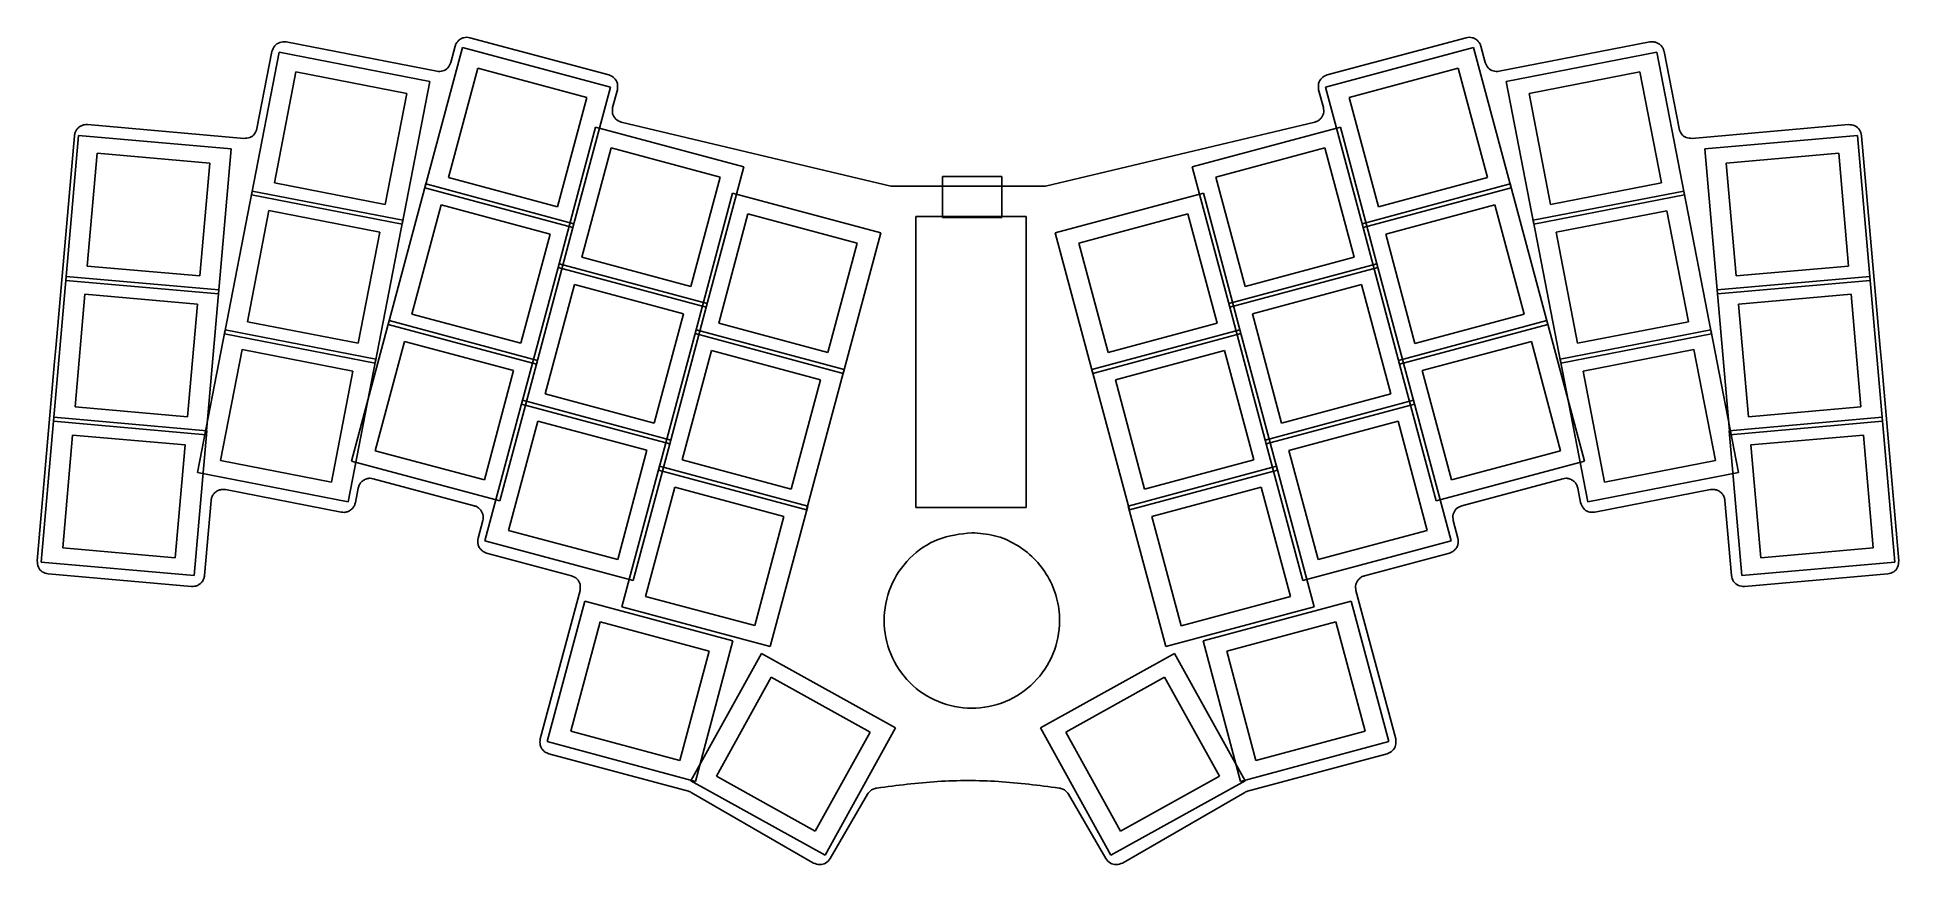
# Model space of a CAD drawing. Extents: x 1.6 to 24.7, y 2.2 to 12.4.
import ezdxf

# ---------------------------------------------------------------- set-up
doc = ezdxf.new("R2010")
doc.units = 0
doc.layers.get('0').update_dxf_attribs({"linetype": 'CONTINUOUS'})

msp = doc.modelspace()

# ---------------------------------------------------------------- linework, layer by layer
at = {"color": 7}
for p, q in [((4.27818, 10.45218), (4.62164, 12.21911)), ((4.34617, 11.27362), (4.53139, 12.22647)), ((4.62164, 12.21911), (6.48673, 11.85657)), ((4.70725, 12.34509), (6.57273, 11.98248)), ((6.42382, 10.53987), (6.8897, 12.27854)), ((6.80018, 12.29217), (6.74625, 12.0909)), ((6.8897, 12.27854), (8.72496, 11.78678)), ((8.70324, 11.93754), (6.98389, 12.39824)), ((17.57833, 11.78678), (19.41359, 12.27854)), ((19.3194, 12.39824), (17.60005, 11.93754)), ((19.41359, 12.27854), (19.87947, 10.53987)), ((19.55705, 12.0909), (19.50311, 12.29217)), ((19.73056, 11.98248), (21.59604, 12.34509)), ((19.81656, 11.85657), (21.68165, 12.21911)), ((21.68165, 12.21911), (22.02511, 10.45218)), ((21.7719, 12.22647), (21.95712, 11.27362)), ((6.71733, 10.66932), (7.07967, 12.02161)), ((7.07967, 12.02161), (8.431, 11.65953)), ((17.87132, 11.65927), (19.22265, 12.02135)), ((19.22265, 12.02135), (19.585, 10.66906)), ((4.56194, 10.60179), (4.82908, 11.97606)), ((4.82908, 11.97606), (6.20237, 11.70912)), ((6.48673, 11.85657), (6.14328, 10.08964)), ((8.72496, 11.78678), (8.25908, 10.04811)), ((18.04421, 10.04811), (17.57833, 11.78678)), ((20.16001, 10.08964), (19.81656, 11.85657)), ((20.09994, 11.70893), (21.47323, 11.97587)), ((21.47323, 11.97587), (21.74037, 10.60159)), ((6.20237, 11.70912), (5.93524, 10.33484)), ((8.431, 11.65953), (8.06866, 10.30723)), ((8.75107, 11.5365), (8.8093, 11.75383)), ((17.49399, 11.75383), (17.55222, 11.5365)), ((18.23367, 10.30697), (17.87132, 11.65927)), ((20.36707, 10.33465), (20.09994, 11.70893)), ((2.24796, 11.32236), (4.18585, 11.15281)), ((8.85713, 11.35278), (12.19402, 10.56051)), ((14.10956, 10.55989), (17.44616, 11.35278)), ((22.11744, 11.15281), (24.05533, 11.32236)), ((1.85537, 8.55605), (2.08546, 11.186)), ((1.97911, 9.39497), (2.13599, 11.18812)), ((2.13599, 11.18812), (4.02876, 11.02252)), ((8.07491, 9.55394), (8.54078, 11.29261)), ((8.54078, 11.29261), (10.37604, 10.80086)), ((15.92725, 10.80086), (17.76251, 11.29261)), ((17.76251, 11.29261), (18.22838, 9.55394)), ((22.27453, 11.02252), (24.1673, 11.18812)), ((24.1673, 11.18812), (24.32418, 9.39497)), ((24.21783, 11.186), (24.44792, 8.55605)), ((2.24568, 9.57341), (2.36769, 10.96809)), ((2.36769, 10.96809), (3.76137, 10.84615)), ((3.76137, 10.84615), (3.63935, 9.45148)), ((4.02876, 11.02252), (3.87188, 9.22937)), ((8.36841, 9.68339), (8.73076, 11.03569)), ((8.73076, 11.03569), (10.08209, 10.6736)), ((16.22024, 10.67334), (17.57157, 11.03543)), ((17.57157, 11.03543), (17.93391, 9.68313)), ((22.43141, 9.22937), (22.27453, 11.02252)), ((22.54092, 10.84607), (23.9346, 10.968)), ((22.66294, 9.4514), (22.54092, 10.84607)), ((23.9346, 10.968), (24.05662, 9.57333)), ((8.06866, 10.30723), (6.71733, 10.66932)), ((10.08209, 10.6736), (9.71974, 9.3213)), ((10.37604, 10.80086), (9.91017, 9.06219)), ((13.5724, 10.68073), (12.8358, 10.68073)), ((12.8358, 10.68073), (12.8358, 10.17273)), ((13.5724, 10.17273), (13.5724, 10.68073)), ((16.39312, 9.06219), (15.92725, 10.80086)), ((16.58258, 9.32104), (16.22024, 10.67334)), ((19.585, 10.66906), (18.23367, 10.30697)), ((3.94427, 8.73433), (4.28772, 10.50126)), ((6.14328, 10.08964), (4.27818, 10.45218)), ((4.28772, 10.50126), (6.15282, 10.13873)), ((5.93524, 10.33484), (4.56194, 10.60179)), ((5.97089, 8.8495), (6.43676, 10.58817)), ((8.25908, 10.04811), (6.42382, 10.53987)), ((6.43676, 10.58817), (8.27202, 10.09641)), ((9.77128, 8.73706), (10.23716, 10.47572)), ((10.23716, 10.47572), (12.07242, 9.98397)), ((12.19402, 10.56051), (14.10956, 10.55989)), ((14.23087, 9.98397), (16.06613, 10.47572)), ((16.06613, 10.47572), (16.53201, 8.73706)), ((18.03127, 10.09641), (19.86653, 10.58817)), ((19.87947, 10.53987), (18.04421, 10.04811)), ((19.86653, 10.58817), (20.3324, 8.8495)), ((20.15047, 10.13873), (22.01557, 10.50126)), ((22.02511, 10.45218), (20.16001, 10.08964)), ((21.74037, 10.60159), (20.36707, 10.33465)), ((22.01557, 10.50126), (22.35902, 8.73433)), ((4.22803, 8.88394), (4.49516, 10.25822)), ((4.49516, 10.25822), (5.86846, 9.99127)), ((6.26439, 8.97895), (6.62674, 10.33124)), ((6.62674, 10.33124), (7.97807, 9.96916)), ((10.06479, 8.8665), (10.42713, 10.2188)), ((10.42713, 10.2188), (11.77846, 9.85671)), ((12.506, 6.585), (12.506, 10.185)), ((12.506, 10.185), (13.874, 10.185)), ((12.8358, 10.17273), (13.5724, 10.17273)), ((13.874, 10.185), (13.874, 6.585)), ((14.52386, 9.85645), (15.87519, 10.21854)), ((15.87519, 10.21854), (16.23754, 8.86624)), ((18.32425, 9.9689), (19.67558, 10.33098)), ((19.67558, 10.33098), (20.03793, 8.97869)), ((20.43385, 9.99108), (21.80715, 10.25803)), ((21.80715, 10.25803), (22.07428, 8.88375)), ((5.86846, 9.99127), (5.60132, 8.617)), ((6.15282, 10.13873), (5.80936, 8.3718)), ((7.97807, 9.96916), (7.61572, 8.61686)), ((8.27202, 10.09641), (7.80615, 8.35774)), ((12.07242, 9.98397), (11.60654, 8.2453)), ((14.69675, 8.2453), (14.23087, 9.98397)), ((18.49714, 8.35774), (18.03127, 10.09641)), ((18.6866, 8.6166), (18.32425, 9.9689)), ((20.49393, 8.3718), (20.15047, 10.13873)), ((20.70098, 8.61681), (20.43385, 9.99108)), ((9.71974, 9.3213), (8.36841, 9.68339)), ((11.77846, 9.85671), (11.41612, 8.50441)), ((14.88621, 8.50416), (14.52386, 9.85645)), ((17.93391, 9.68313), (16.58258, 9.32104)), ((3.63935, 9.45148), (2.24568, 9.57341)), ((7.62197, 7.86357), (8.08785, 9.60224)), ((9.91017, 9.06219), (8.07491, 9.55394)), ((8.08785, 9.60224), (9.92311, 9.11048)), ((16.38018, 9.11048), (18.21544, 9.60224)), ((18.22838, 9.55394), (16.39312, 9.06219)), ((18.21544, 9.60224), (18.68132, 7.86357)), ((24.05662, 9.57333), (22.66294, 9.4514)), ((1.82659, 7.65163), (1.98347, 9.44478)), ((3.87188, 9.22937), (1.97911, 9.39497)), ((1.98347, 9.44478), (3.87624, 9.27918)), ((2.09315, 7.83007), (2.21517, 9.22474)), ((2.21517, 9.22474), (3.60885, 9.10281)), ((3.87624, 9.27918), (3.71936, 7.48603)), ((7.91548, 7.99302), (8.27782, 9.34532)), ((8.27782, 9.34532), (9.62915, 8.98323)), ((16.67317, 8.98297), (18.0245, 9.34506)), ((18.0245, 9.34506), (18.38685, 7.99276)), ((22.42705, 9.27918), (24.31982, 9.44478)), ((22.58393, 7.48603), (22.42705, 9.27918)), ((24.32418, 9.39497), (22.43141, 9.22937)), ((22.69345, 9.10273), (24.08712, 9.22466)), ((24.08712, 9.22466), (24.20914, 7.82999)), ((24.31982, 9.44478), (24.4767, 7.65163)), ((3.60885, 9.10281), (3.48683, 7.70814)), ((9.92311, 9.11048), (9.45723, 7.37182)), ((16.84606, 7.37182), (16.38018, 9.11048)), ((22.81546, 7.70805), (22.69345, 9.10273)), ((3.61035, 7.01649), (3.95381, 8.78341)), ((3.95381, 8.78341), (5.8189, 8.42088)), ((5.60132, 8.617), (4.22803, 8.88394)), ((5.51796, 7.15913), (5.98383, 8.8978)), ((7.80615, 8.35774), (5.97089, 8.8495)), ((5.98383, 8.8978), (7.81909, 8.40604)), ((7.61572, 8.61686), (6.26439, 8.97895)), ((9.62915, 8.98323), (9.26681, 7.63093)), ((9.31835, 7.04669), (9.78422, 8.78535)), ((9.78422, 8.78535), (11.61948, 8.2936)), ((11.41612, 8.50441), (10.06479, 8.8665)), ((14.68381, 8.2936), (16.51907, 8.78535)), ((16.23754, 8.86624), (14.88621, 8.50416)), ((16.51907, 8.78535), (16.98494, 7.04669)), ((17.03552, 7.63067), (16.67317, 8.98297)), ((18.4842, 8.40604), (20.31946, 8.8978)), ((20.3324, 8.8495), (18.49714, 8.35774)), ((20.03793, 8.97869), (18.6866, 8.6166)), ((20.31946, 8.8978), (20.78533, 7.15913)), ((20.48439, 8.42088), (22.34948, 8.78341)), ((22.07428, 8.88375), (20.70098, 8.61681)), ((22.34948, 8.78341), (22.69294, 7.01649)), ((1.85537, 8.55605), (1.84099, 8.39167)), ((3.89411, 7.16609), (4.16124, 8.54037)), ((5.80936, 8.3718), (3.94427, 8.73433)), ((4.16124, 8.54037), (5.53454, 8.27343)), ((5.81146, 7.28858), (6.17381, 8.64087)), ((6.17381, 8.64087), (7.52514, 8.27879)), ((11.60654, 8.2453), (9.77128, 8.73706)), ((16.53201, 8.73706), (14.69675, 8.2453)), ((18.77719, 8.27853), (20.12852, 8.64061)), ((20.12852, 8.64061), (20.49086, 7.28832)), ((22.35902, 8.73433), (20.49393, 8.3718)), ((20.76777, 8.27324), (22.14106, 8.54018)), ((22.14106, 8.54018), (22.4082, 7.1659)), ((24.4623, 8.39167), (24.44792, 8.55605)), ((1.62528, 5.92609), (1.84099, 8.39167)), ((5.8189, 8.42088), (5.47544, 6.65395)), ((7.81909, 8.40604), (7.35322, 6.66737)), ((9.61185, 7.17613), (9.9742, 8.52843)), ((9.9742, 8.52843), (11.32553, 8.16634)), ((14.97679, 8.16608), (16.32812, 8.52817)), ((16.32812, 8.52817), (16.69047, 7.17587)), ((18.95007, 6.66737), (18.4842, 8.40604)), ((20.82785, 6.65395), (20.48439, 8.42088)), ((24.4623, 8.39167), (24.67801, 5.92609)), ((5.53454, 8.27343), (5.26741, 6.89915)), ((7.52514, 8.27879), (7.16279, 6.92649)), ((11.32553, 8.16634), (10.96318, 6.81404)), ((11.61948, 8.2936), (11.15361, 6.55493)), ((15.14968, 6.55493), (14.68381, 8.2936)), ((15.33914, 6.81378), (14.97679, 8.16608)), ((19.13953, 6.92623), (18.77719, 8.27853)), ((21.0349, 6.89896), (20.76777, 8.27324)), ((7.16904, 6.1732), (7.63491, 7.91187)), ((9.45723, 7.37182), (7.62197, 7.86357)), ((7.63491, 7.91187), (9.47017, 7.42011)), ((9.26681, 7.63093), (7.91548, 7.99302)), ((16.83312, 7.42011), (18.66838, 7.91187)), ((18.68132, 7.86357), (16.84606, 7.37182)), ((18.38685, 7.99276), (17.03552, 7.63067)), ((18.66838, 7.91187), (19.13425, 6.1732)), ((1.67406, 5.90829), (1.83094, 7.70144)), ((3.71936, 7.48603), (1.82659, 7.65163)), ((1.83094, 7.70144), (3.72371, 7.53584)), ((3.48683, 7.70814), (2.09315, 7.83007)), ((7.46254, 6.30265), (7.82489, 7.65495)), ((7.82489, 7.65495), (9.17622, 7.29286)), ((17.1261, 7.2926), (18.47743, 7.65469)), ((18.47743, 7.65469), (18.83978, 6.30239)), ((22.57958, 7.53584), (24.47235, 7.70144)), ((24.4767, 7.65163), (22.58393, 7.48603)), ((24.20914, 7.82999), (22.81546, 7.70805)), ((24.47235, 7.70144), (24.62923, 5.90829)), ((1.94063, 6.08673), (2.06265, 7.4814)), ((2.06265, 7.4814), (3.45632, 7.35947)), ((3.72371, 7.53584), (3.56683, 5.74269)), ((9.47017, 7.42011), (9.0043, 5.68145)), ((17.29899, 5.68145), (16.83312, 7.42011)), ((22.73646, 5.74269), (22.57958, 7.53584)), ((22.84597, 7.35939), (24.23965, 7.48132)), ((24.23965, 7.48132), (24.36166, 6.08664)), ((3.45632, 7.35947), (3.33431, 5.9648)), ((5.26741, 6.89915), (3.89411, 7.16609)), ((7.35322, 6.66737), (5.51796, 7.15913)), ((7.16279, 6.92649), (5.81146, 7.28858)), ((9.17622, 7.29286), (8.81387, 5.94056)), ((10.96318, 6.81404), (9.61185, 7.17613)), ((16.69047, 7.17587), (15.33914, 6.81378)), ((17.48845, 5.9403), (17.1261, 7.2926)), ((20.78533, 7.15913), (18.95007, 6.66737)), ((20.49086, 7.28832), (19.13953, 6.92623)), ((22.4082, 7.1659), (21.0349, 6.89896)), ((22.96799, 5.96471), (22.84597, 7.35939)), ((5.47544, 6.65395), (3.61035, 7.01649)), ((5.78663, 6.9422), (7.03686, 6.6072)), ((8.86542, 5.35631), (9.33129, 7.09498)), ((11.15361, 6.55493), (9.31835, 7.04669)), ((9.33129, 7.09498), (11.16655, 6.60323)), ((15.13674, 6.60323), (16.972, 7.09498)), ((16.98494, 7.04669), (15.14968, 6.55493)), ((16.972, 7.09498), (17.43787, 5.35631)), ((19.26643, 6.6072), (20.51666, 6.9422)), ((22.69294, 7.01649), (20.82785, 6.65395)), ((3.95657, 6.80657), (5.38983, 6.52797)), ((5.5657, 6.64659), (5.60056, 6.82593)), ((9.15892, 5.48576), (9.52127, 6.83806)), ((9.52127, 6.83806), (10.8726, 6.47597)), ((15.42973, 6.47571), (16.78106, 6.8378)), ((16.78106, 6.8378), (17.1434, 5.4855)), ((20.70273, 6.82593), (20.73759, 6.64659)), ((20.91346, 6.52797), (22.34672, 6.80657)), ((3.69736, 5.74481), (3.77852, 6.6724)), ((10.8726, 6.47597), (10.51025, 5.12367)), ((11.16655, 6.60323), (10.70067, 4.86456)), ((13.874, 6.585), (12.506, 6.585)), ((15.60262, 4.86456), (15.13674, 6.60323)), ((15.79207, 5.12341), (15.42973, 6.47571)), ((22.52477, 6.6724), (22.60593, 5.74481)), ((7.14293, 6.42349), (7.08469, 6.20616)), ((8.81387, 5.94056), (7.46254, 6.30265)), ((13.19905, 6.27393), (13.19905, 6.27393)), ((18.83978, 6.30239), (17.48845, 5.9403)), ((19.2186, 6.20616), (19.16036, 6.42349)), ((3.33431, 5.9648), (1.94063, 6.08673)), ((9.0043, 5.68145), (7.16904, 6.1732)), ((7.19076, 6.02245), (8.2412, 5.74098)), ((19.13425, 6.1732), (17.29899, 5.68145)), ((18.06209, 5.74098), (19.11253, 6.02245)), ((24.36166, 6.08664), (22.96799, 5.96471)), ((3.56683, 5.74269), (1.67406, 5.90829)), ((1.76163, 5.76359), (3.53486, 5.60845)), ((24.62923, 5.90829), (22.73646, 5.74269)), ((22.76843, 5.60845), (24.54166, 5.76359)), ((7.85551, 3.72201), (8.34727, 5.55727)), ((17.95602, 5.55727), (18.44778, 3.72201)), ((7.93986, 3.68906), (8.40573, 5.42772)), ((8.40573, 5.42772), (10.24099, 4.93597)), ((10.70067, 4.86456), (8.86542, 5.35631)), ((10.51025, 5.12367), (9.15892, 5.48576)), ((17.43787, 5.35631), (15.60262, 4.86456)), ((17.1434, 5.4855), (15.79207, 5.12341)), ((16.0623, 4.93597), (17.89756, 5.42772)), ((17.89756, 5.42772), (18.36343, 3.68906)), ((8.23336, 3.8185), (8.59571, 5.1708)), ((8.59571, 5.1708), (9.94704, 4.80871)), ((16.35528, 4.80845), (17.70661, 5.17054)), ((17.70661, 5.17054), (18.06896, 3.81824)), ((10.24099, 4.93597), (9.77512, 3.1973)), ((16.52817, 3.1973), (16.0623, 4.93597)), ((9.94704, 4.80871), (9.58469, 3.45641)), ((9.72093, 3.20567), (10.59359, 4.77999)), ((10.59359, 4.77999), (12.25536, 3.85885)), ((14.04793, 3.85885), (15.7097, 4.77999)), ((15.7097, 4.77999), (16.58236, 3.20567)), ((16.71763, 3.45616), (16.35528, 4.80845)), ((10.03703, 3.26027), (10.71576, 4.48473)), ((10.71576, 4.48473), (11.93936, 3.80649)), ((14.36306, 3.806), (15.58665, 4.48425)), ((15.58665, 4.48425), (16.26539, 3.25978)), ((9.77512, 3.1973), (7.93986, 3.68906)), ((9.58469, 3.45641), (8.23336, 3.8185)), ((11.93936, 3.80649), (11.26062, 2.58202)), ((12.25536, 3.85885), (11.38271, 2.28453)), ((14.92058, 2.28453), (14.04793, 3.85885)), ((15.04179, 2.58153), (14.36306, 3.806)), ((18.36343, 3.68906), (16.52817, 3.1973)), ((18.06896, 3.81824), (16.71763, 3.45616)), ((7.96158, 3.5383), (9.6893, 3.07536)), ((16.61399, 3.07536), (18.34171, 3.5383)), ((11.26062, 2.58202), (10.03703, 3.26027)), ((16.26539, 3.25978), (15.04179, 2.58153)), ((11.38271, 2.28453), (9.72093, 3.20567)), ((9.72548, 3.06037), (11.23891, 2.18659)), ((11.44381, 2.2415), (11.90902, 3.04008)), ((14.39427, 3.04008), (14.85948, 2.2415)), ((16.58236, 3.20567), (14.92058, 2.28453)), ((15.06438, 2.18659), (16.57781, 3.06037))]:
    msp.add_line(p, q, dxfattribs=at)
for points, knots in [([(4.70725, 12.34509), (4.680663, 12.346054), (4.628277, 12.347955), (4.558317, 12.300766), (4.540455, 12.251483), (4.53139, 12.22647)], [0, 0, 0, 0, 0.078426, 0.154526, 0.232952, 0.232952, 0.232952, 0.232952]), ([(6.98389, 12.39824), (6.970951, 12.400672), (6.945181, 12.405517), (6.905777, 12.399781), (6.869175, 12.384798), (6.837899, 12.36059), (6.813231, 12.329332), (6.804542, 12.304592), (6.80018, 12.29217)], [0, 0, 0, 0, 0.039267, 0.078209, 0.117476, 0.156743, 0.195685, 0.234952, 0.234952, 0.234952, 0.234952]), ([(19.50311, 12.29217), (19.498748, 12.304592), (19.490059, 12.329332), (19.465391, 12.36059), (19.434115, 12.384798), (19.397513, 12.399781), (19.358109, 12.405517), (19.332339, 12.400672), (19.3194, 12.39824)], [0, 0, 0, 0, 0.039267, 0.078209, 0.117476, 0.156743, 0.195685, 0.234952, 0.234952, 0.234952, 0.234952]), ([(21.7719, 12.22647), (21.768414, 12.239165), (21.761472, 12.26445), (21.739044, 12.297351), (21.709534, 12.32368), (21.674068, 12.341178), (21.635161, 12.349648), (21.609116, 12.346614), (21.59604, 12.34509)], [0, 0, 0, 0, 0.039266, 0.078206, 0.117472, 0.156737, 0.195678, 0.234943, 0.234943, 0.234943, 0.234943]), ([(6.57273, 11.98248), (6.598091, 11.981387), (6.648117, 11.97923), (6.716113, 12.021718), (6.736105, 12.067627), (6.74624, 12.0909)], [0, 0, 0, 0, 0.074959, 0.14786, 0.222819, 0.222819, 0.222819, 0.222819]), ([(19.55705, 12.0909), (19.567183, 12.067625), (19.587171, 12.021713), (19.655171, 11.979222), (19.705198, 11.981384), (19.73056, 11.98248)], [0, 0, 0, 0, 0.074961, 0.147865, 0.222825, 0.222825, 0.222825, 0.222825]), ([(8.8093, 11.75383), (8.812118, 11.780285), (8.817669, 11.832411), (8.775477, 11.905494), (8.727559, 11.926751), (8.70324, 11.93754)], [0, 0, 0, 0, 0.078427, 0.154528, 0.232954, 0.232954, 0.232954, 0.232954]), ([(17.60005, 11.93754), (17.575731, 11.926751), (17.527813, 11.905494), (17.485621, 11.832411), (17.491172, 11.780285), (17.49399, 11.75383)], [0, 0, 0, 0, 0.078427, 0.154528, 0.232954, 0.232954, 0.232954, 0.232954]), ([(8.75107, 11.5365), (8.748252, 11.510044), (8.7427, 11.457916), (8.784892, 11.38483), (8.83281, 11.36357), (8.85713, 11.35278)], [0, 0, 0, 0, 0.078429, 0.154533, 0.232962, 0.232962, 0.232962, 0.232962]), ([(17.44616, 11.35279), (17.45858, 11.357153), (17.483318, 11.365843), (17.514572, 11.39051), (17.538777, 11.421784), (17.553759, 11.458383), (17.559494, 11.497784), (17.554652, 11.523552), (17.55222, 11.53649)], [0, 0, 0, 0, 0.039264, 0.078203, 0.117467, 0.15673, 0.195669, 0.234933, 0.234933, 0.234933, 0.234933]), ([(2.24796, 11.32236), (2.234796, 11.322508), (2.208576, 11.322802), (2.170768, 11.31031), (2.137325, 11.289199), (2.110728, 11.259928), (2.091862, 11.224862), (2.0876, 11.19899), (2.08546, 11.186)], [0, 0, 0, 0, 0.039266, 0.078208, 0.117474, 0.156741, 0.195682, 0.234948, 0.234948, 0.234948, 0.234948]), ([(24.21783, 11.186), (24.211429, 11.211824), (24.198815, 11.262705), (24.134171, 11.31695), (24.081873, 11.320539), (24.05533, 11.32236)], [0, 0, 0, 0, 0.078428, 0.15453, 0.232958, 0.232958, 0.232958, 0.232958]), ([(4.18585, 11.15281), (4.210585, 11.15425), (4.259405, 11.157092), (4.32178, 11.204095), (4.337968, 11.25024), (4.34617, 11.27362)], [0, 0, 0, 0, 0.073226, 0.144522, 0.217748, 0.217748, 0.217748, 0.217748]), ([(21.95712, 11.27362), (21.965321, 11.250239), (21.981507, 11.204093), (22.043884, 11.157089), (22.092704, 11.154249), (22.11744, 11.15281)], [0, 0, 0, 0, 0.073227, 0.144524, 0.217751, 0.217751, 0.217751, 0.217751]), ([(5.78663, 6.9422), (5.773101, 6.944694), (5.746164, 6.94966), (5.705073, 6.942923), (5.66729, 6.926162), (5.635663, 6.89955), (5.611594, 6.865571), (5.604249, 6.839183), (5.60056, 6.82593)], [0, 0, 0, 0, 0.041011, 0.081653, 0.122663, 0.163674, 0.204316, 0.245327, 0.245327, 0.245327, 0.245327]), ([(20.70273, 6.82593), (20.699042, 6.839184), (20.6917, 6.865574), (20.667633, 6.899556), (20.636005, 6.92617), (20.59822, 6.942931), (20.557127, 6.949665), (20.530189, 6.944696), (20.51666, 6.9422)], [0, 0, 0, 0, 0.041012, 0.081656, 0.122668, 0.163681, 0.204324, 0.245337, 0.245337, 0.245337, 0.245337]), ([(3.95657, 6.80657), (3.942603, 6.808124), (3.914799, 6.811218), (3.873479, 6.801051), (3.836458, 6.780739), (3.806728, 6.750751), (3.785566, 6.713834), (3.780876, 6.686255), (3.77852, 6.6724)], [0, 0, 0, 0, 0.041883, 0.083373, 0.125255, 0.167138, 0.208628, 0.250511, 0.250511, 0.250511, 0.250511]), ([(22.52477, 6.6724), (22.522415, 6.686255), (22.517727, 6.713835), (22.496565, 6.750754), (22.466835, 6.780743), (22.429813, 6.801055), (22.388492, 6.811221), (22.360688, 6.808125), (22.34672, 6.80657)], [0, 0, 0, 0, 0.041884, 0.083375, 0.125258, 0.167142, 0.208633, 0.250516, 0.250516, 0.250516, 0.250516]), ([(5.38983, 6.52797), (5.402907, 6.526446), (5.428952, 6.523409), (5.467862, 6.531878), (5.50333, 6.549376), (5.532842, 6.575706), (5.555271, 6.608608), (5.562214, 6.633894), (5.5657, 6.64659)], [0, 0, 0, 0, 0.039267, 0.07821, 0.117477, 0.156745, 0.195687, 0.234955, 0.234955, 0.234955, 0.234955]), ([(7.14292, 6.42349), (7.145352, 6.436428), (7.150197, 6.462198), (7.144463, 6.501601), (7.129482, 6.538202), (7.105276, 6.569478), (7.07402, 6.594147), (7.049281, 6.602837), (7.03686, 6.6072)], [0, 0, 0, 0, 0.039266, 0.078207, 0.117473, 0.156739, 0.195679, 0.234945, 0.234945, 0.234945, 0.234945]), ([(19.26643, 6.6072), (19.24211, 6.596411), (19.194192, 6.575154), (19.151997, 6.502073), (19.157544, 6.449946), (19.16036, 6.42349)], [0, 0, 0, 0, 0.078428, 0.15453, 0.232957, 0.232957, 0.232957, 0.232957]), ([(20.73759, 6.64659), (20.746657, 6.621577), (20.764522, 6.572293), (20.834484, 6.525105), (20.886872, 6.527005), (20.91346, 6.52797)], [0, 0, 0, 0, 0.078429, 0.154531, 0.23296, 0.23296, 0.23296, 0.23296]), ([(13.19905, 6.27393), (13.056041, 6.257428), (12.77257, 6.224718), (12.411329, 5.973795), (12.169279, 5.615026), (12.084916, 5.187657), (12.169675, 4.761727), (12.410897, 4.399767), (12.772808, 4.158557), (13.19892, 4.073797), (13.625598, 4.158149), (13.986941, 4.400246), (14.22837, 4.761313), (14.303994, 5.140744), (14.260033, 5.4722), (14.150348, 5.73709), (13.975837, 5.964956), (13.748257, 6.138324), (13.483365, 6.252271), (13.294084, 6.26669), (13.19905, 6.27393)], [0, 0, 0, 0, 0.426274, 0.844957, 1.271231, 1.697505, 2.116188, 2.542462, 2.968736, 3.387419, 3.813693, 4.239967, 4.65865, 5.084924, 5.369211, 5.651146, 5.935434, 6.219721, 6.501656, 6.785944, 6.785944, 6.785944, 6.785944]), ([(7.0847, 6.20616), (7.082268, 6.193222), (7.077423, 6.167452), (7.083157, 6.128049), (7.098138, 6.091448), (7.122344, 6.060172), (7.1536, 6.035503), (7.178339, 6.026813), (7.19076, 6.02245)], [0, 0, 0, 0, 0.039266, 0.078207, 0.117473, 0.156739, 0.195679, 0.234945, 0.234945, 0.234945, 0.234945]), ([(19.11253, 6.02245), (19.124952, 6.026812), (19.149692, 6.035501), (19.18095, 6.060169), (19.205158, 6.091445), (19.220141, 6.128047), (19.225877, 6.167451), (19.221032, 6.193221), (19.2186, 6.20616)], [0, 0, 0, 0, 0.039267, 0.078209, 0.117476, 0.156743, 0.195685, 0.234952, 0.234952, 0.234952, 0.234952]), ([(1.62528, 5.92609), (1.627099, 5.899548), (1.630684, 5.84725), (1.684926, 5.782605), (1.735807, 5.769992), (1.76163, 5.76359)], [0, 0, 0, 0, 0.078426, 0.154526, 0.232953, 0.232953, 0.232953, 0.232953]), ([(24.54166, 5.76359), (24.567483, 5.769992), (24.618364, 5.782605), (24.672606, 5.84725), (24.676191, 5.899548), (24.67801, 5.92609)], [0, 0, 0, 0, 0.078426, 0.154526, 0.232953, 0.232953, 0.232953, 0.232953]), ([(3.53486, 5.60846), (3.548024, 5.608311), (3.574243, 5.608015), (3.612052, 5.620505), (3.645495, 5.641615), (3.672092, 5.670883), (3.690958, 5.705948), (3.69522, 5.73182), (3.69736, 5.74481)], [0, 0, 0, 0, 0.039266, 0.078206, 0.117472, 0.156737, 0.195678, 0.234944, 0.234944, 0.234944, 0.234944]), ([(8.34727, 5.55727), (8.350088, 5.583725), (8.355639, 5.635851), (8.313447, 5.708934), (8.265529, 5.730191), (8.24121, 5.74098)], [0, 0, 0, 0, 0.078427, 0.154528, 0.232954, 0.232954, 0.232954, 0.232954]), ([(18.06209, 5.74098), (18.049669, 5.736617), (18.02493, 5.727927), (17.993673, 5.703258), (17.969466, 5.671983), (17.954483, 5.635382), (17.948746, 5.595979), (17.953589, 5.570209), (17.95602, 5.55727)], [0, 0, 0, 0, 0.039266, 0.078208, 0.117474, 0.15674, 0.195682, 0.234948, 0.234948, 0.234948, 0.234948]), ([(22.60592, 5.74481), (22.612322, 5.718985), (22.624936, 5.668101), (22.689585, 5.613855), (22.741886, 5.61027), (22.76843, 5.60845)], [0, 0, 0, 0, 0.078431, 0.154537, 0.232968, 0.232968, 0.232968, 0.232968]), ([(7.85551, 3.72201), (7.853078, 3.709071), (7.848233, 3.683301), (7.853969, 3.643897), (7.868952, 3.607295), (7.89316, 3.576019), (7.924418, 3.551351), (7.949158, 3.542662), (7.96158, 3.5383)], [0, 0, 0, 0, 0.039267, 0.078209, 0.117476, 0.156743, 0.195685, 0.234952, 0.234952, 0.234952, 0.234952]), ([(18.34171, 3.5383), (18.36603, 3.549089), (18.413948, 3.570346), (18.456143, 3.643427), (18.450596, 3.695554), (18.44778, 3.72201)], [0, 0, 0, 0, 0.078428, 0.15453, 0.232957, 0.232957, 0.232957, 0.232957]), ([(9.72548, 3.06037), (9.721644, 3.062453), (9.713974, 3.066618), (9.701853, 3.07164), (9.693486, 3.07412), (9.6893, 3.07536)], [0, 0, 0, 0, 0.013091, 0.026171, 0.039262, 0.039262, 0.039262, 0.039262]), ([(12.02332, 3.11427), (12.007826, 3.111159), (11.977021, 3.104973), (11.936363, 3.078582), (11.91817, 3.052965), (11.90902, 3.04008)], [0, 0, 0, 0, 0.047141, 0.093728, 0.140868, 0.140868, 0.140868, 0.140868]), ([(14.27997, 3.11427), (14.030073, 3.146573), (13.530636, 3.211134), (12.772654, 3.211134), (12.273217, 3.146573), (12.02332, 3.11427)], [0, 0, 0, 0, 0.755461, 1.509845, 2.265305, 2.265305, 2.265305, 2.265305]), ([(14.39427, 3.04008), (14.38512, 3.052965), (14.366929, 3.078584), (14.32627, 3.104975), (14.295464, 3.111159), (14.27997, 3.11427)], [0, 0, 0, 0, 0.047141, 0.093728, 0.14087, 0.14087, 0.14087, 0.14087]), ([(16.61399, 3.07536), (16.609804, 3.07412), (16.601437, 3.07164), (16.589316, 3.066618), (16.581646, 3.062453), (16.57781, 3.06037)], [0, 0, 0, 0, 0.013091, 0.026171, 0.039262, 0.039262, 0.039262, 0.039262]), ([(11.23891, 2.1866), (11.263735, 2.177033), (11.312648, 2.158183), (11.394158, 2.180022), (11.427094, 2.220803), (11.44381, 2.2415)], [0, 0, 0, 0, 0.078425, 0.154525, 0.23295, 0.23295, 0.23295, 0.23295]), ([(14.85948, 2.2415), (14.876194, 2.2208), (14.909127, 2.180015), (14.99064, 2.15817), (15.039555, 2.177022), (15.06438, 2.18659)], [0, 0, 0, 0, 0.078428, 0.15453, 0.232958, 0.232958, 0.232958, 0.232958])]:
    msp.add_open_spline(points, degree=3, knots=knots, dxfattribs=at)

doc.saveas('drawing.dxf')
